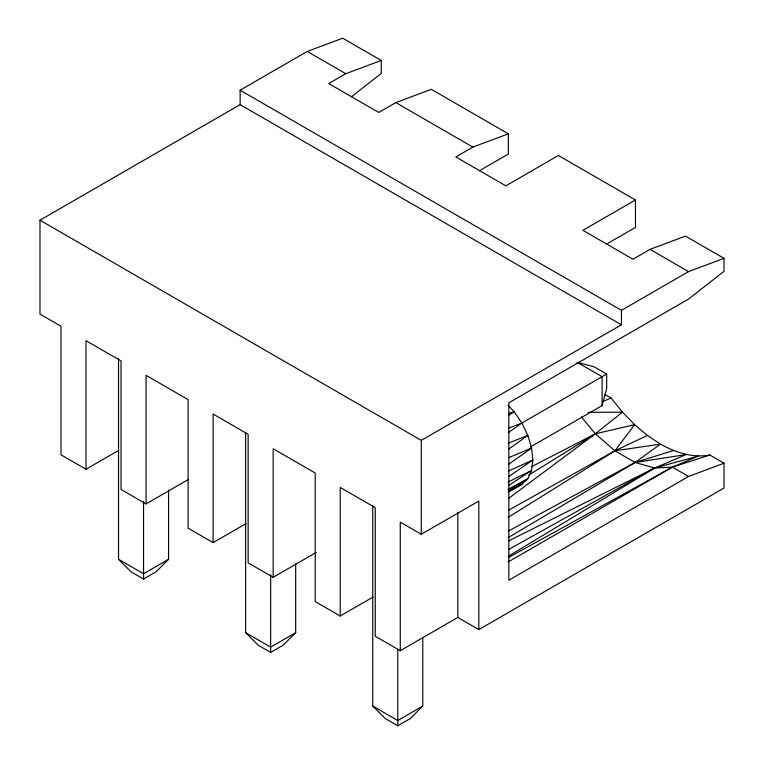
<?xml version="1.0" encoding="UTF-8"?>
<svg xmlns="http://www.w3.org/2000/svg" width="764" height="764" viewBox="0 0 764 764"><rect width="100%" height="100%" fill="white"/><g stroke="black" fill="none" stroke-linecap="round" stroke-linejoin="round"><path stroke-width="1.15" d="M530.388 446.988L602.099 405.588L606.683 388.504L606.683 374.054L594.172 366.835L578.224 362.556M508.06 517.429L614.905 450.817L634.645 424.698L622.45 412.13L611.104 398.015L605.031 394.51M168.577 490.068L168.577 559.305L156.066 571.816L143.556 579.036L131.045 571.816L118.535 559.305L118.535 358.593M295.678 563.45L295.678 632.688L283.167 645.198L270.657 652.418L258.146 645.198L245.636 632.688L245.636 433.169M422.778 638.026L422.778 706.07L410.278 718.58L397.767 725.8L385.257 718.58L372.746 706.07L372.746 505.357M508.375 498.567L595.337 433.78L622.45 412.13L588.223 412.35M351.373 96.78L381.246 73.449L381.246 60.442L342.721 38.2L307.243 51.455L240.135 90.2L240.135 104.649L621.447 324.796L621.447 310.346L240.135 90.2M508.184 537.589L635.094 462.478L660.478 444.113C675.376 452.45 692.642 458.18 709.842 455.019L724.024 463.204L724.024 488.034L478.827 629.593L457.808 617.455L400.269 650.68L375.248 636.24L375.248 507.668L340.219 487.451L340.219 616.013L315.198 601.574L315.198 473.002L273.159 448.735L273.159 577.298L248.138 562.858L248.138 434.286L213.118 414.069L213.118 542.631L188.097 528.191L188.097 399.62L146.058 375.353L146.058 503.915L121.037 489.476L121.037 360.914L86.007 340.687L86.007 469.249L60.986 454.809L60.986 326.238L39.976 314.109L39.976 220.213L240.135 104.649M508.595 449.184L527.848 435.432L521.879 423.017L514.105 411.643L508.07 405.273M508.308 432.625L521.879 423.017L508.681 428.117M508.48 464.397L531.591 448.048L527.848 435.432L508.213 443.225M508.327 415.635L514.105 411.643L508.49 413.525M508.643 476.64L532.871 460.004L531.591 448.048L508.9 457.569M508.652 485.474L531.591 470.481L532.871 460.004L508.213 471.149M528.631 475.179L595.337 433.78L634.645 424.698L647.414 435.442L660.478 444.113L614.905 450.817L508.776 510.104M508.681 490.469L527.848 478.77L531.591 470.481L508.108 482.017M508.289 556.268L654.662 468.026L686.311 454.532L635.094 462.478L508.156 531.2M381.246 60.442L345.777 73.707L328.711 83.562L378.743 112.451L395.819 102.596L431.288 89.34L508.356 133.824L508.356 154.051L479.505 170.706M508.356 133.824L472.878 147.089L455.812 156.945L505.854 185.833L558.389 155.493L635.457 199.987L635.457 227.433L606.606 244.088M86.007 469.249L118.897 450.263M635.457 199.987L582.913 230.317L632.955 259.216L650.021 249.36L685.499 236.105L724.024 258.347L724.024 271.344L688.555 299.049L508.853 402.8L508.853 580.21L688.555 476.469L724.024 463.204M146.058 503.915L188.192 479.591M168.577 559.305L143.556 573.745L118.535 559.305M213.118 542.631L245.998 523.646M621.447 310.346L688.555 271.602L724.024 258.347M39.976 220.213L421.279 440.36L621.447 324.796M521.172 423.428L606.683 374.054M273.159 577.298L316.325 552.382M400.269 650.68L400.269 522.118L421.279 534.256L478.827 501.031L478.827 629.593M295.678 632.688L270.657 647.127L245.636 632.688M340.219 616.013L373.099 597.028M508.184 561.941L672.396 467.138L698.497 456.041L654.662 468.026L508.681 540.864M422.778 706.07L397.767 720.509L372.746 706.07M508.461 491.959L521.879 484.3L527.848 478.77L507.964 489.352M508.394 491.863L521.879 484.3L519.663 484.987M508.49 549.574L654.662 468.026L672.396 467.138L709.842 455.019M508.929 557.281L672.396 467.138L688.555 476.469M531.725 466.584L595.337 433.78L614.905 450.817L635.094 462.478L654.662 468.026M614.905 450.817L647.414 435.442M602.462 401.73L611.104 398.015M635.094 462.478L673.533 450.521M307.243 51.455L345.777 73.707M395.819 102.596L472.878 147.089M650.021 249.36L688.555 271.602M577.078 362.251L602.099 376.7L602.099 405.588M581.299 416.867L595.337 433.78M457.808 512.701L457.808 617.455M421.279 440.36L421.279 534.256M397.767 649.257L397.767 725.8M270.657 574.69L270.657 652.418M143.556 501.308L143.556 579.036"/></g></svg>
